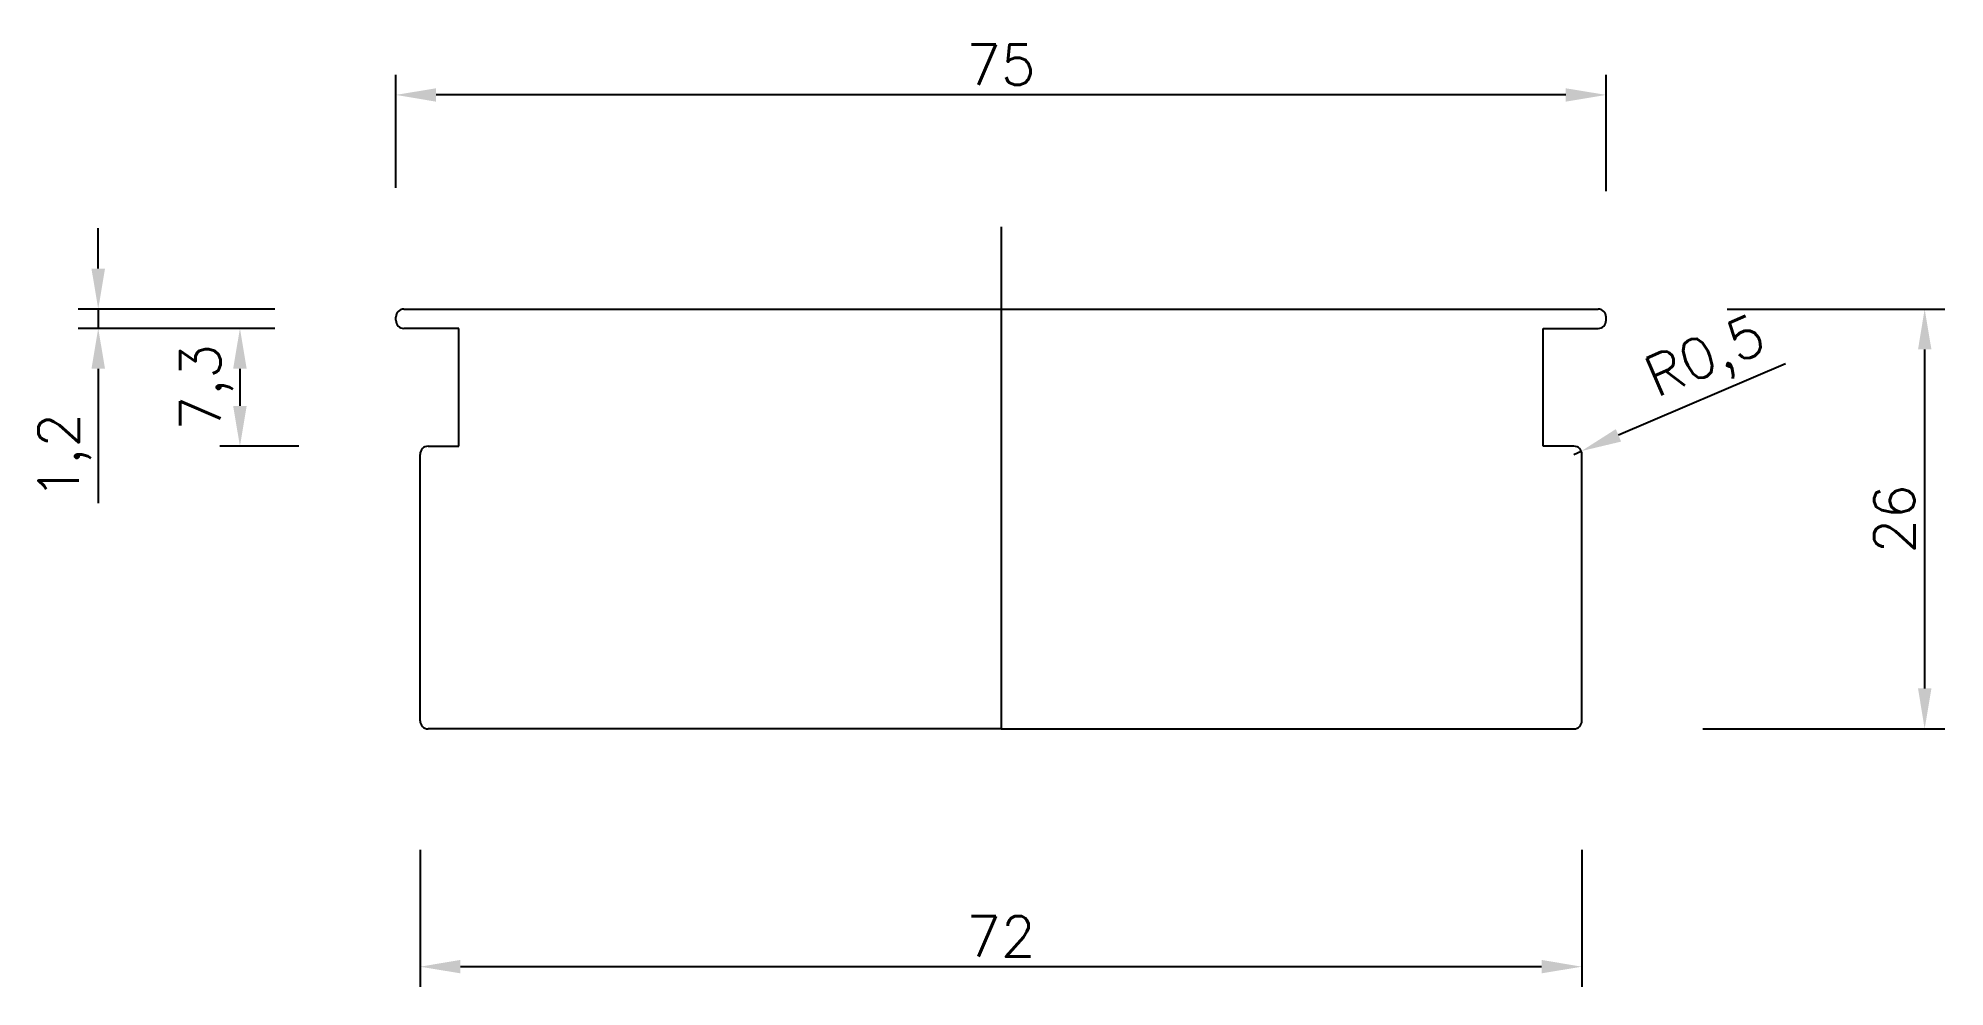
# Model space of a CAD drawing. Header units: millimetres. Extents: x 722 to 840, y 606 to 665.
import ezdxf

# ---------------------------------------------------------------- set-up
doc = ezdxf.new("R2010")
doc.units = ezdxf.units.MM
doc.styles.get("Standard").update_dxf_attribs({"font": 'txt', "bigfont": 'gbcbig.shx'})
doc.dimstyles.new('ISO-25', dxfattribs={"dimtxt": 2.5, "dimasz": 2.5, "dimexe": 1.25, "dimexo": 8, "dimtad": 1, "dimtxsty": 'Standard', "dimcen": 2.5, "dimadec": 0, "dimazin": 0, "dimtfac": 1, "dimtmove": 0, "dimatfit": 3, "dimfxl": 1, "dimarcsym": 0})

# ---------------------------------------------------------------- blocks, each defined once
blk = doc.blocks.new('*D4')
at = {"color": 0, "lineweight": -2, "transparency": 16777216}
for p, q in [((745.19, 614.87), (745.19, 606.39)), ((817.19, 614.87), (817.19, 606.39)), ((814.69, 607.64), (747.69, 607.64))]:
    blk.add_line(p, q, dxfattribs=at)
at = {"color": 0, "transparency": 16777216}
for points in [[(747.69, 608.06), (747.69, 607.23), (745.19, 607.64)], [(814.69, 608.06), (814.69, 607.23), (817.19, 607.64)]]:
    blk.add_solid(points, dxfattribs=at)
at = {"layer": 'Defpoints', "color": 0, "transparency": 16777216}
for p in [(745.19, 622.87), (817.19, 622.87), (745.19, 607.64)]:
    blk.add_point(p, dxfattribs=at)
at = {"color": 0, "transparency": 16777216, "insert": (781.19, 609.52), "char_height": 2.5, "attachment_point": 5}
blk.add_mtext('72', dxfattribs=at)
blk = doc.blocks.new('*D5')
at = {"color": 0, "lineweight": -2, "transparency": 16777216}
for p, q in [((743.69, 655.87), (743.69, 662.88)), ((818.69, 655.67), (818.69, 662.88)), ((816.19, 661.63), (746.19, 661.63))]:
    blk.add_line(p, q, dxfattribs=at)
at = {"color": 0, "transparency": 16777216}
for points in [[(746.19, 662.04), (746.19, 661.21), (743.69, 661.63)], [(816.19, 662.04), (816.19, 661.21), (818.69, 661.63)]]:
    blk.add_solid(points, dxfattribs=at)
at = {"layer": 'Defpoints', "color": 0, "transparency": 16777216}
for p in [(743.69, 661.63), (743.69, 647.87), (818.69, 647.67)]:
    blk.add_point(p, dxfattribs=at)
at = {"color": 0, "transparency": 16777216, "insert": (781.19, 663.5), "char_height": 2.5, "attachment_point": 5}
blk.add_mtext('75', dxfattribs=at)
blk = doc.blocks.new('*D6')
at = {"color": 0, "lineweight": -2, "transparency": 16777216}
for p, q in [((736.19, 647.17), (732.78, 647.17)), ((734.03, 644.67), (734.03, 642.37)), ((737.69, 639.87), (732.78, 639.87))]:
    blk.add_line(p, q, dxfattribs=at)
at = {"color": 0, "transparency": 16777216}
for points in [[(733.61, 644.67), (734.45, 644.67), (734.03, 647.17)], [(733.61, 642.37), (734.45, 642.37), (734.03, 639.87)]]:
    blk.add_solid(points, dxfattribs=at)
at = {"layer": 'Defpoints', "color": 0, "transparency": 16777216}
for p in [(744.19, 647.17), (734.03, 639.87), (745.69, 639.87)]:
    blk.add_point(p, dxfattribs=at)
at = {"color": 0, "transparency": 16777216, "insert": (731.95, 643.52), "char_height": 2.5, "attachment_point": 5, "rotation": 90}
blk.add_mtext('7,3', dxfattribs=at)
blk = doc.blocks.new('*D7')
at = {"color": 0, "lineweight": -2, "transparency": 16777216}
for p, q in [((725.25, 650.87), (725.25, 653.37)), ((736.19, 648.37), (724, 648.37)), ((725.25, 648.37), (725.25, 647.17)), ((736.19, 647.17), (724, 647.17)), ((725.25, 644.67), (725.25, 636.34))]:
    blk.add_line(p, q, dxfattribs=at)
at = {"color": 0, "transparency": 16777216}
for points in [[(724.83, 650.87), (725.67, 650.87), (725.25, 648.37)], [(724.83, 644.67), (725.67, 644.67), (725.25, 647.17)]]:
    blk.add_solid(points, dxfattribs=at)
at = {"layer": 'Defpoints', "color": 0, "transparency": 16777216}
for p in [(744.19, 648.37), (725.25, 647.17), (744.19, 647.17)]:
    blk.add_point(p, dxfattribs=at)
at = {"color": 0, "transparency": 16777216, "insert": (723.17, 639.25), "char_height": 2.5, "attachment_point": 5, "rotation": 90}
blk.add_mtext('1,2', dxfattribs=at)
blk = doc.blocks.new('*D8')
at = {"color": 0, "lineweight": -2, "transparency": 16777216}
for p, q in [((826.19, 648.37), (839.68, 648.37)), ((838.43, 645.87), (838.43, 624.87)), ((824.69, 622.37), (839.68, 622.37))]:
    blk.add_line(p, q, dxfattribs=at)
at = {"color": 0, "transparency": 16777216}
for points in [[(838.02, 645.87), (838.85, 645.87), (838.43, 648.37)], [(838.02, 624.87), (838.85, 624.87), (838.43, 622.37)]]:
    blk.add_solid(points, dxfattribs=at)
at = {"layer": 'Defpoints', "color": 0, "transparency": 16777216}
for p in [(818.19, 648.37), (816.69, 622.37), (838.43, 622.37)]:
    blk.add_point(p, dxfattribs=at)
at = {"color": 0, "transparency": 16777216, "insert": (836.56, 635.37), "char_height": 2.5, "attachment_point": 5, "rotation": 90}
blk.add_mtext('26', dxfattribs=at)
blk = doc.blocks.new('*D9')
at = {"color": 0, "lineweight": -2, "transparency": 16777216}
for p, q in [((829.8, 644.97), (819.45, 640.55)), ((816.69, 639.37), (817.15, 639.57))]:
    blk.add_line(p, q, dxfattribs=at)
at = {"color": 0, "transparency": 16777216}
blk.add_solid([(819.29, 640.93), (819.62, 640.16), (817.15, 639.57)], dxfattribs=at)
at = {"layer": 'Defpoints', "color": 0, "transparency": 16777216}
for p in [(816.69, 639.37), (817.15, 639.57)]:
    blk.add_point(p, dxfattribs=at)
at = {"color": 0, "transparency": 16777216, "insert": (824.96, 645.16), "char_height": 2.5, "attachment_point": 5, "rotation": 23.122}
blk.add_mtext('R0,5', dxfattribs=at)

msp = doc.modelspace()

# ---------------------------------------------------------------- linework, layer by layer
for p, q in [((781.193, 653.465), (781.193, 622.37)), ((743.693, 647.67), (743.693, 647.87)), ((744.193, 648.37), (783.76, 648.37)), ((783.76, 648.37), (818.193, 648.37)), ((818.693, 647.67), (818.693, 647.87)), ((747.593, 647.17), (744.193, 647.17)), ((747.593, 639.87), (747.593, 647.17)), ((814.793, 639.87), (814.793, 647.17)), ((814.793, 647.17), (818.193, 647.17)), ((745.193, 622.87), (745.193, 639.37)), ((745.693, 639.87), (747.593, 639.87)), ((816.693, 639.87), (814.793, 639.87)), ((817.193, 622.87), (817.193, 639.37)), ((781.193, 622.37), (745.693, 622.37)), ((781.193, 622.37), (816.693, 622.37))]:
    msp.add_line(p, q)
for centre, start, end in [((743.193, 647.67), 360, 360), ((744.193, 647.87), 90, 180), ((744.193, 647.67), 180, 270), ((818.193, 647.87), 0, 90), ((818.193, 647.67), 270, 0), ((819.193, 647.67), 180, 180), ((745.693, 639.37), 90, 180), ((816.693, 639.37), 0, 90), ((745.693, 622.87), 180, 270), ((816.693, 622.87), 270, 0)]:
    msp.add_arc(centre, 0.5, start, end)

# ---------------------------------------------------------------- dimensions: what is measured, and where the dimension line sits
for base, p1, p2, picture, middle in [((743.693, 661.628), (818.693, 647.67), (743.693, 647.87), '*D5', (781.193, 663.503)), ((745.193, 607.643), (817.193, 622.87), (745.193, 622.87), '*D4', (781.193, 609.518))]:
    dim = msp.add_linear_dim(base=base, p1=p1, p2=p2, dimstyle='ISO-25')
    dim.commit()
    dim.dimension.update_dxf_attribs({"geometry": picture, "text_midpoint": middle})
for base, p1, p2, picture, middle in [((725.249, 647.17), (744.193, 648.37), (744.193, 647.17), '*D7', (723.166, 639.253)), ((838.432, 622.37), (818.193, 648.37), (816.693, 622.37), '*D8', (836.557, 635.37)), ((734.028, 639.87), (744.193, 647.17), (745.693, 639.87), '*D6', (731.945, 643.52))]:
    dim = msp.add_linear_dim(base=base, p1=p1, p2=p2, angle=90, dimstyle='ISO-25')
    dim.commit()
    dim.dimension.update_dxf_attribs({"geometry": picture, "text_midpoint": middle})
dim = msp.add_radius_dim(center=(816.693, 639.37), mpoint=(817.153, 639.566), dimstyle='ISO-25')
dim.commit()
dim.dimension.update_dxf_attribs({"geometry": '*D9', "text_midpoint": (824.957, 645.164)})

doc.saveas('drawing.dxf')
